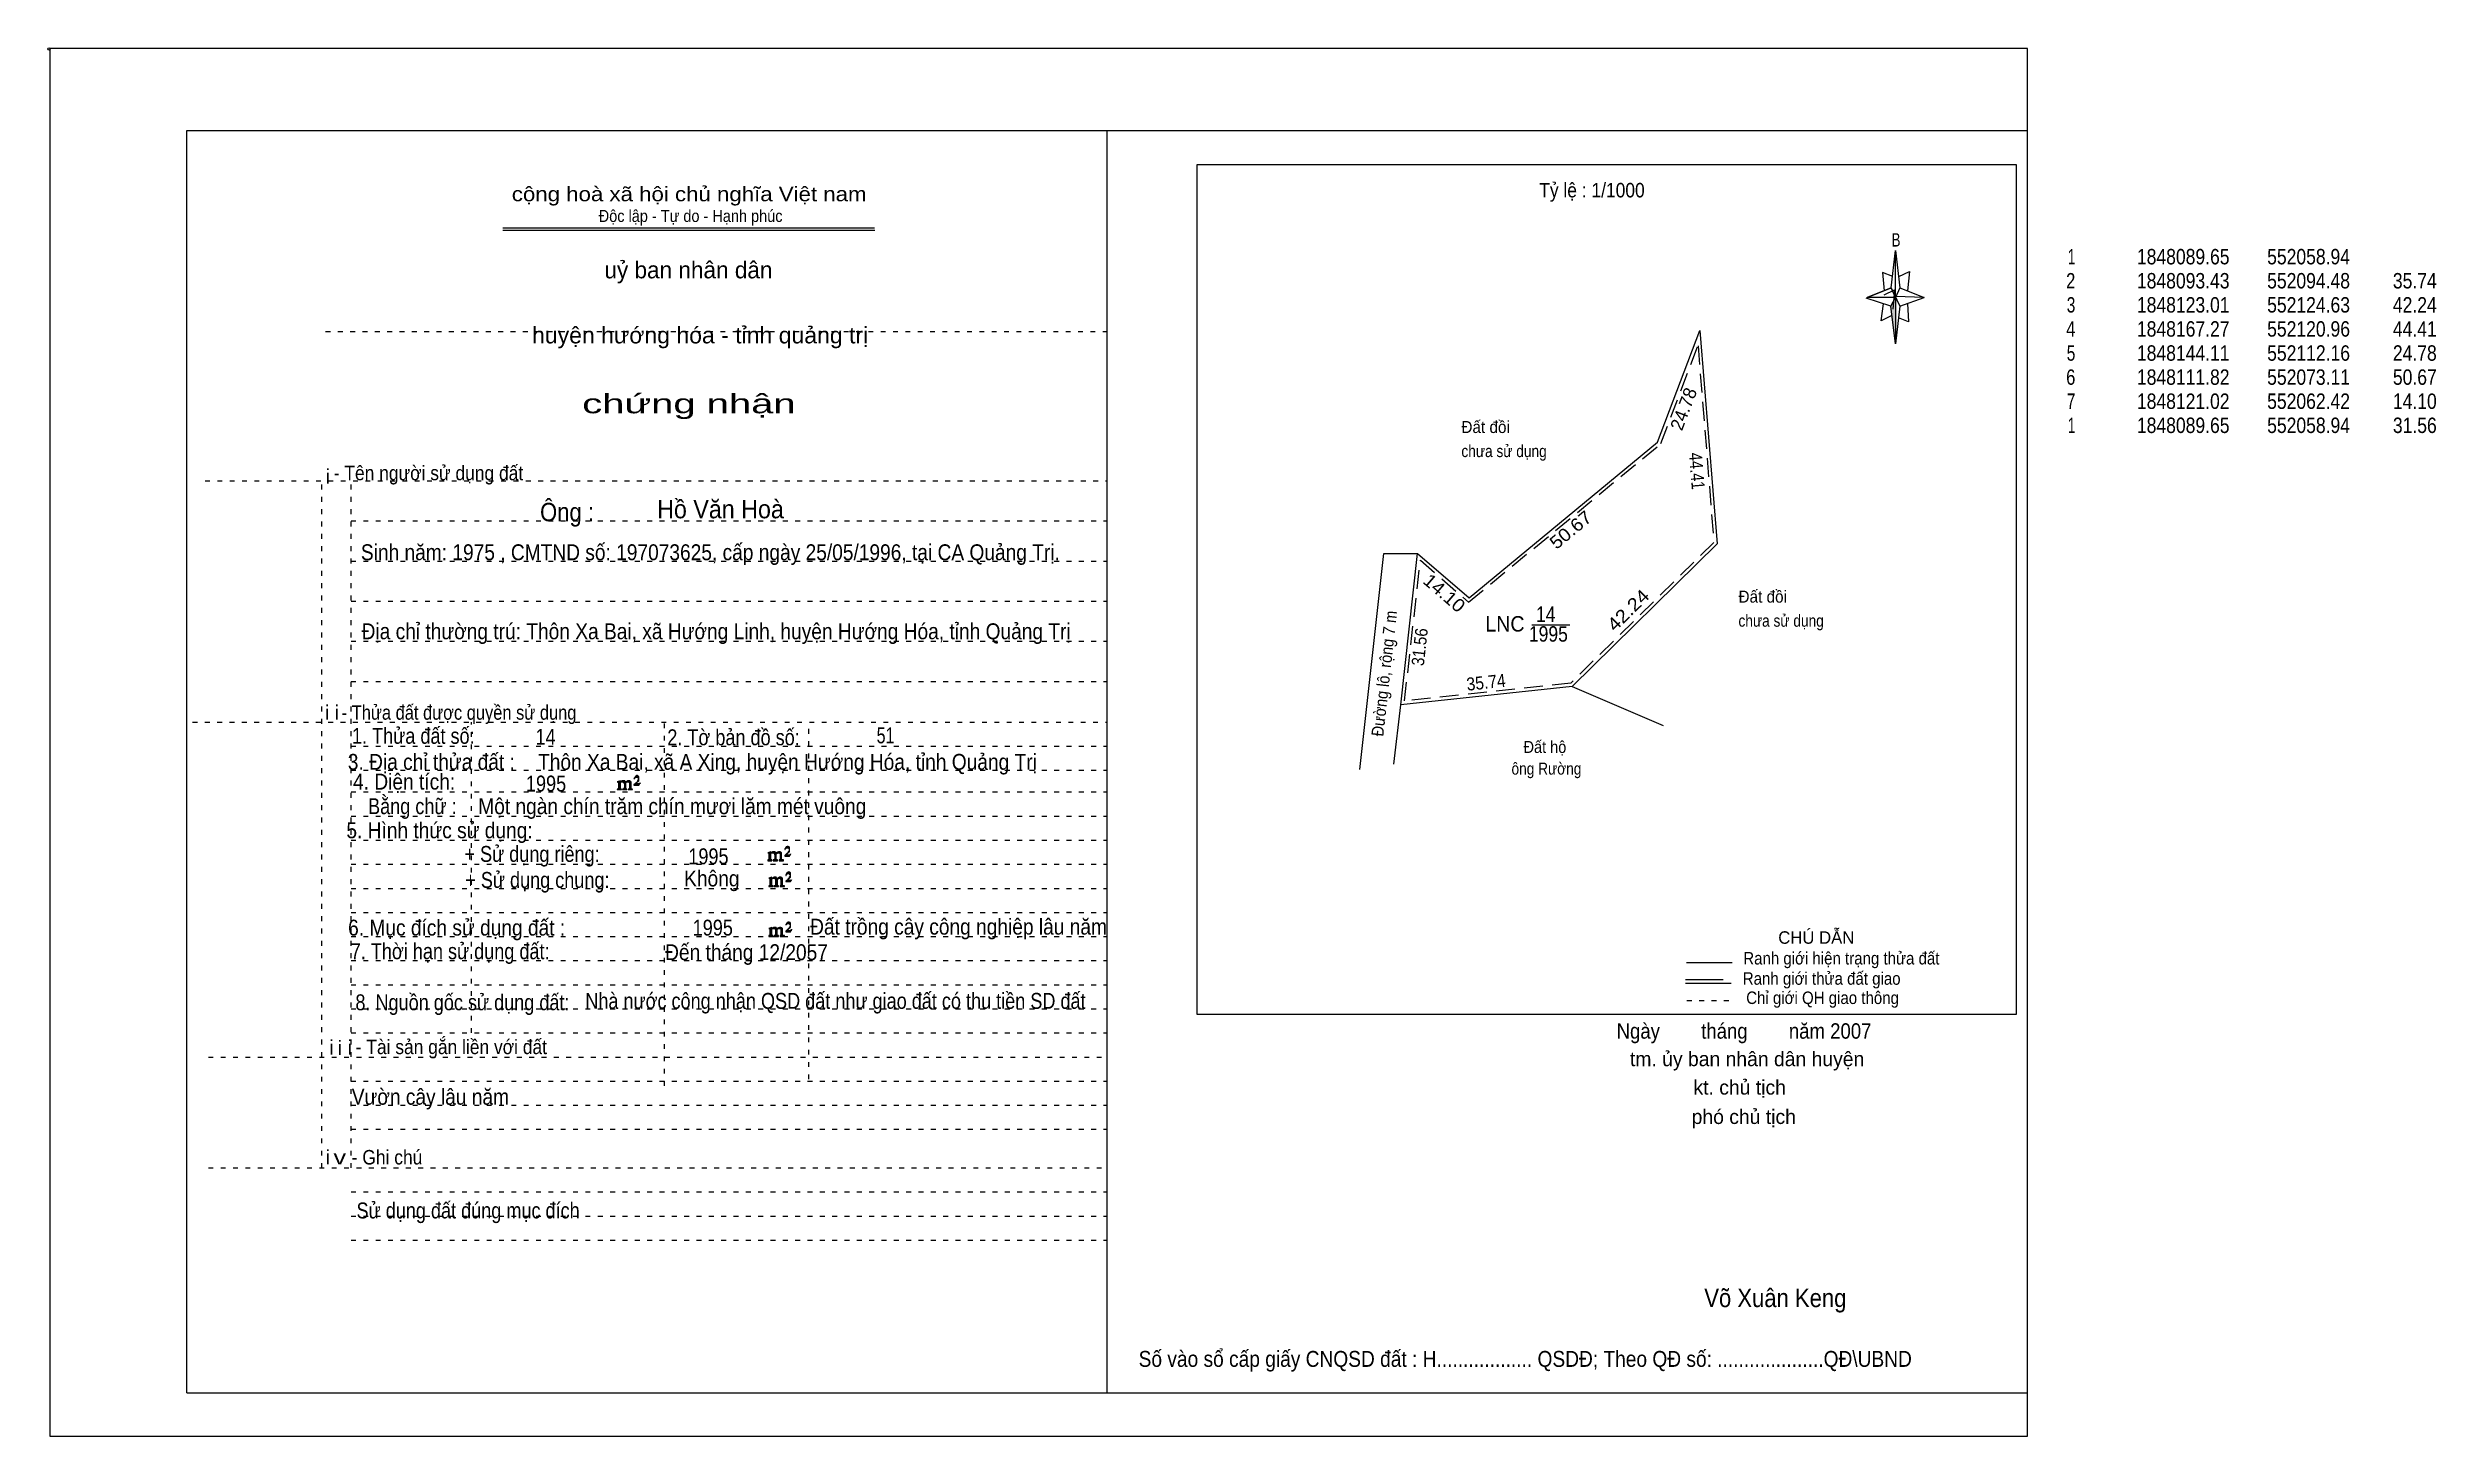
# Model space of a CAD drawing. Header units: centimetres. Extents: x -1.6 to 48, y -3.3 to 25.5.
import ezdxf
from ezdxf.enums import TextEntityAlignment as Align

# ---------------------------------------------------------------- set-up
doc = ezdxf.new("R2010")
doc.units = ezdxf.units.CM
doc.header["$LTSCALE"] = 0.13
for name, pattern in [('DOTTED', [1.5, 0.3, -1.2]), ('LONG_DASHED', [7.5, 6, -1.5]), ('MEDIUM_DASHED', [4.5, 3, -1.5])]:
    doc.linetypes.add(name, pattern=pattern)
for name, color, linetype, lineweight in [('1', 7, 'DOTTED', 13), ('10', 7, 'Continuous', 13), ('13', 7, 'Continuous', 13), ('4', 7, 'Continuous', 13), ('5', 7, 'Continuous', 13), ('50', 7, 'Continuous', 13)]:
    doc.layers.add(name, color=color, linetype=linetype, lineweight=lineweight)
for name, color, linetype in [('25', 7, 'Continuous'), ('30', 7, 'Continuous'), ('33', 7, 'Continuous')]:
    doc.layers.add(name, color=color, linetype=linetype)

msp = doc.modelspace()

# ---------------------------------------------------------------- hatches: boundary and pattern name
at = {"layer": '5'}
msp.add_hatch(color=256, dxfattribs=at).paths.add_polyline_path([(36.77, 20.31), (36.77, 19.35), (36.67, 20.13)])
at = {"layer": '50'}
for points in [[(10.27, 10.13), (10.27, 10.12), (10.27, 10.11), (10.25, 10.11), (10.24, 10.11), (10.24, 10.1), (10.33, 10.1), (10.33, 10.11), (10.32, 10.11), (10.31, 10.11), (10.31, 10.12), (10.31, 10.13), (10.31, 10.24), (10.31, 10.25), (10.32, 10.26), (10.34, 10.26), (10.35, 10.26), (10.36, 10.26), (10.37, 10.25), (10.39, 10.22), (10.39, 10.13), (10.37, 10.12), (10.37, 10.11), (10.36, 10.11), (10.35, 10.11), (10.35, 10.1), (10.44, 10.1), (10.44, 10.11), (10.43, 10.11), (10.42, 10.11), (10.42, 10.12), (10.42, 10.13), (10.42, 10.24), (10.44, 10.26), (10.45, 10.26), (10.46, 10.26), (10.49, 10.26), (10.49, 10.25), (10.5, 10.24), (10.5, 10.22), (10.5, 10.13), (10.5, 10.12), (10.49, 10.11), (10.49, 10.11), (10.47, 10.11), (10.47, 10.1), (10.56, 10.1), (10.56, 10.11), (10.55, 10.11), (10.54, 10.11), (10.53, 10.12), (10.53, 10.13), (10.53, 10.2), (10.53, 10.25), (10.53, 10.26), (10.52, 10.27), (10.5, 10.28), (10.47, 10.28), (10.46, 10.28), (10.44, 10.27), (10.41, 10.25), (10.41, 10.26), (10.4, 10.28), (10.39, 10.28), (10.37, 10.28), (10.35, 10.28), (10.34, 10.28), (10.32, 10.26), (10.31, 10.26), (10.31, 10.25), (10.31, 10.25), (10.31, 10.26), (10.31, 10.28), (10.24, 10.26), (10.24, 10.26), (10.25, 10.26), (10.27, 10.25), (10.27, 10.24), (10.27, 10.23)], [(10.69, 10.19), (10.72, 10.24), (10.72, 10.24), (10.71, 10.22), (10.69, 10.22), (10.68, 10.22), (10.63, 10.22), (10.66, 10.26), (10.67, 10.27), (10.69, 10.28), (10.69, 10.3), (10.69, 10.32), (10.69, 10.34), (10.69, 10.35), (10.69, 10.37), (10.68, 10.38), (10.67, 10.38), (10.66, 10.39), (10.65, 10.39), (10.63, 10.38), (10.63, 10.38), (10.62, 10.37), (10.61, 10.35), (10.59, 10.33), (10.61, 10.33), (10.61, 10.35), (10.62, 10.35), (10.63, 10.36), (10.65, 10.36), (10.66, 10.36), (10.67, 10.35), (10.68, 10.35), (10.68, 10.32), (10.68, 10.3), (10.66, 10.28), (10.66, 10.26), (10.65, 10.25), (10.59, 10.2), (10.59, 10.19)], [(13.39, 8.66), (13.39, 8.65), (13.39, 8.64), (13.38, 8.64), (13.37, 8.64), (13.37, 8.62), (13.45, 8.62), (13.45, 8.64), (13.44, 8.64), (13.43, 8.64), (13.43, 8.65), (13.43, 8.66), (13.43, 8.77), (13.43, 8.78), (13.44, 8.79), (13.47, 8.79), (13.48, 8.79), (13.49, 8.79), (13.5, 8.78), (13.51, 8.74), (13.51, 8.66), (13.5, 8.65), (13.5, 8.64), (13.49, 8.64), (13.48, 8.64), (13.48, 8.62), (13.57, 8.62), (13.57, 8.64), (13.55, 8.64), (13.54, 8.64), (13.54, 8.65), (13.54, 8.66), (13.54, 8.77), (13.57, 8.79), (13.58, 8.79), (13.59, 8.79), (13.61, 8.79), (13.61, 8.78), (13.62, 8.77), (13.62, 8.74), (13.62, 8.66), (13.62, 8.65), (13.61, 8.64), (13.61, 8.64), (13.6, 8.64), (13.6, 8.62), (13.69, 8.62), (13.69, 8.64), (13.67, 8.64), (13.66, 8.64), (13.65, 8.65), (13.65, 8.66), (13.65, 8.73), (13.65, 8.78), (13.65, 8.79), (13.64, 8.8), (13.62, 8.81), (13.6, 8.81), (13.59, 8.81), (13.57, 8.8), (13.53, 8.78), (13.53, 8.79), (13.52, 8.81), (13.51, 8.81), (13.5, 8.81), (13.48, 8.81), (13.47, 8.81), (13.44, 8.79), (13.43, 8.79), (13.43, 8.78), (13.43, 8.78), (13.43, 8.79), (13.43, 8.81), (13.37, 8.79), (13.37, 8.79), (13.38, 8.79), (13.39, 8.78), (13.39, 8.77), (13.39, 8.76)], [(13.82, 8.72), (13.84, 8.77), (13.84, 8.77), (13.83, 8.74), (13.82, 8.74), (13.81, 8.74), (13.75, 8.74), (13.79, 8.79), (13.8, 8.8), (13.82, 8.81), (13.82, 8.83), (13.82, 8.84), (13.82, 8.87), (13.82, 8.88), (13.82, 8.9), (13.81, 8.91), (13.8, 8.91), (13.79, 8.92), (13.77, 8.92), (13.75, 8.91), (13.75, 8.91), (13.74, 8.9), (13.73, 8.88), (13.72, 8.86), (13.73, 8.86), (13.73, 8.88), (13.74, 8.88), (13.75, 8.89), (13.77, 8.89), (13.79, 8.89), (13.8, 8.88), (13.81, 8.88), (13.81, 8.84), (13.81, 8.83), (13.79, 8.81), (13.79, 8.79), (13.77, 8.78), (13.72, 8.73), (13.72, 8.72)], [(13.41, 8.12), (13.41, 8.11), (13.41, 8.1), (13.4, 8.1), (13.39, 8.1), (13.39, 8.09), (13.48, 8.09), (13.48, 8.1), (13.47, 8.1), (13.45, 8.1), (13.45, 8.11), (13.45, 8.12), (13.45, 8.23), (13.45, 8.24), (13.47, 8.26), (13.49, 8.26), (13.5, 8.26), (13.51, 8.26), (13.52, 8.24), (13.53, 8.21), (13.53, 8.12), (13.52, 8.11), (13.52, 8.1), (13.51, 8.1), (13.5, 8.1), (13.5, 8.09), (13.59, 8.09), (13.59, 8.1), (13.58, 8.1), (13.57, 8.1), (13.57, 8.11), (13.57, 8.12), (13.57, 8.23), (13.59, 8.26), (13.6, 8.26), (13.61, 8.26), (13.63, 8.26), (13.63, 8.24), (13.64, 8.23), (13.64, 8.21), (13.64, 8.12), (13.64, 8.11), (13.63, 8.1), (13.63, 8.1), (13.62, 8.1), (13.62, 8.09), (13.71, 8.09), (13.71, 8.1), (13.7, 8.1), (13.69, 8.1), (13.67, 8.11), (13.67, 8.12), (13.67, 8.2), (13.67, 8.24), (13.67, 8.26), (13.66, 8.27), (13.64, 8.28), (13.62, 8.28), (13.61, 8.28), (13.59, 8.27), (13.55, 8.24), (13.55, 8.26), (13.54, 8.28), (13.53, 8.28), (13.52, 8.28), (13.5, 8.28), (13.49, 8.28), (13.47, 8.26), (13.45, 8.26), (13.45, 8.24), (13.45, 8.24), (13.45, 8.26), (13.45, 8.28), (13.39, 8.26), (13.39, 8.26), (13.4, 8.26), (13.41, 8.24), (13.41, 8.23), (13.41, 8.22)], [(13.84, 8.19), (13.86, 8.23), (13.86, 8.23), (13.85, 8.21), (13.84, 8.21), (13.83, 8.21), (13.77, 8.21), (13.81, 8.26), (13.82, 8.27), (13.84, 8.28), (13.84, 8.3), (13.84, 8.31), (13.84, 8.33), (13.84, 8.34), (13.84, 8.37), (13.83, 8.38), (13.82, 8.38), (13.81, 8.39), (13.8, 8.39), (13.77, 8.38), (13.77, 8.38), (13.76, 8.37), (13.75, 8.34), (13.74, 8.32), (13.75, 8.32), (13.75, 8.34), (13.76, 8.34), (13.77, 8.36), (13.8, 8.36), (13.81, 8.36), (13.82, 8.34), (13.83, 8.34), (13.83, 8.31), (13.83, 8.3), (13.81, 8.28), (13.81, 8.26), (13.8, 8.24), (13.74, 8.2), (13.74, 8.19)], [(13.41, 7.09), (13.41, 7.08), (13.41, 7.07), (13.4, 7.07), (13.39, 7.07), (13.39, 7.05), (13.47, 7.05), (13.47, 7.07), (13.46, 7.07), (13.45, 7.07), (13.45, 7.08), (13.45, 7.09), (13.45, 7.2), (13.45, 7.21), (13.46, 7.22), (13.49, 7.22), (13.5, 7.22), (13.51, 7.22), (13.52, 7.21), (13.53, 7.17), (13.53, 7.09), (13.52, 7.08), (13.52, 7.07), (13.51, 7.07), (13.5, 7.07), (13.5, 7.05), (13.59, 7.05), (13.59, 7.07), (13.57, 7.07), (13.56, 7.07), (13.56, 7.08), (13.56, 7.09), (13.56, 7.2), (13.59, 7.22), (13.6, 7.22), (13.61, 7.22), (13.63, 7.22), (13.63, 7.21), (13.64, 7.2), (13.64, 7.17), (13.64, 7.09), (13.64, 7.08), (13.63, 7.07), (13.63, 7.07), (13.62, 7.07), (13.62, 7.05), (13.71, 7.05), (13.71, 7.07), (13.69, 7.07), (13.68, 7.07), (13.67, 7.08), (13.67, 7.09), (13.67, 7.16), (13.67, 7.21), (13.67, 7.22), (13.66, 7.23), (13.64, 7.24), (13.62, 7.24), (13.61, 7.24), (13.59, 7.23), (13.55, 7.21), (13.55, 7.22), (13.54, 7.24), (13.53, 7.24), (13.52, 7.24), (13.5, 7.24), (13.49, 7.24), (13.46, 7.22), (13.45, 7.22), (13.45, 7.21), (13.45, 7.21), (13.45, 7.22), (13.45, 7.24), (13.39, 7.22), (13.39, 7.22), (13.4, 7.22), (13.41, 7.21), (13.41, 7.2), (13.41, 7.19)], [(13.84, 7.15), (13.86, 7.2), (13.86, 7.2), (13.85, 7.17), (13.84, 7.17), (13.83, 7.17), (13.77, 7.17), (13.81, 7.22), (13.82, 7.23), (13.84, 7.24), (13.84, 7.26), (13.84, 7.27), (13.84, 7.3), (13.84, 7.31), (13.84, 7.33), (13.83, 7.34), (13.82, 7.34), (13.81, 7.35), (13.79, 7.35), (13.77, 7.34), (13.77, 7.34), (13.76, 7.33), (13.75, 7.31), (13.74, 7.29), (13.75, 7.29), (13.75, 7.31), (13.76, 7.31), (13.77, 7.32), (13.79, 7.32), (13.81, 7.32), (13.82, 7.31), (13.83, 7.31), (13.83, 7.27), (13.83, 7.26), (13.81, 7.24), (13.81, 7.22), (13.79, 7.21), (13.74, 7.16), (13.74, 7.15)]]:
    msp.add_hatch(color=256, dxfattribs=at).paths.add_polyline_path(points)

# ---------------------------------------------------------------- linework, layer by layer
at = {"layer": '1', "linetype": 'Continuous'}
for p, q in [((1.31, -2.42), (1.31, 23.78)), ((1.31, 23.78), (39.51, 23.78)), ((20.41, -2.42), (20.41, 23.78)), ((39.51, -2.42), (39.51, 23.78)), ((7.87, 21.76), (15.58, 21.76)), ((7.87, 21.71), (15.59, 21.71)), ((36.67, 20.13), (36.16, 20.3)), ((1.31, -2.42), (39.51, -2.42))]:
    msp.add_line(p, q, dxfattribs=at)
at = {"layer": '1'}
for p, q in [((4.19, 19.61), (20.41, 19.61)), ((1.69, 16.51), (20.41, 16.51)), ((4.11, 2.25), (4.11, 16.51)), ((4.72, 2.25), (4.72, 16.51)), ((4.72, 15.68), (20.41, 15.68)), ((4.72, 14.84), (20.41, 14.84)), ((4.72, 14.01), (20.41, 14.01)), ((4.72, 13.18), (20.41, 13.18)), ((4.72, 12.34), (20.41, 12.34)), ((1.43, 11.5), (20.41, 11.5)), ((7.22, 5.05), (7.22, 11.5)), ((11.22, 3.95), (11.22, 11.5)), ((14.22, 4.09), (14.22, 11.5)), ((4.72, 11), (20.41, 11)), ((4.72, 10.5), (20.41, 10.5)), ((4.72, 10.05), (20.41, 10.05)), ((4.72, 9.55), (20.41, 9.55)), ((4.72, 9.05), (20.41, 9.05)), ((4.72, 8.55), (20.41, 8.55)), ((4.72, 8.05), (20.41, 8.05)), ((4.72, 7.55), (20.41, 7.55)), ((4.72, 7.05), (20.41, 7.05)), ((4.72, 6.55), (20.41, 6.55)), ((4.72, 6.05), (20.41, 6.05)), ((4.72, 5.55), (20.41, 5.55)), ((4.72, 5.05), (20.41, 5.05)), ((1.76, 4.55), (20.41, 4.55)), ((4.72, 4.05), (20.41, 4.05)), ((4.72, 3.55), (20.41, 3.55)), ((4.72, 3.05), (20.41, 3.05)), ((1.76, 2.25), (20.41, 2.25)), ((4.72, 1.75), (20.41, 1.75)), ((4.72, 1.25), (20.41, 1.25)), ((4.72, 0.75), (20.41, 0.75))]:
    msp.add_line(p, q, dxfattribs=at)
at = {"layer": '1', "linetype": 'Continuous'}
msp.add_lwpolyline([(-1.53, -3.32), (39.51, -3.32), (39.51, 25.48), (-1.53, 25.48)], close=True, dxfattribs=at)
msp.add_lwpolyline([(36.68, 19.93), (36.47, 19.83), (36.52, 20.18)], dxfattribs=at)
at = {"layer": '10'}
for p, q in [((25.65, 10.52), (26.15, 15)), ((26.15, 15), (26.85, 15)), ((30.06, 12.24), (31.95, 11.43)), ((26.36, 10.63), (26.5, 11.86))]:
    msp.add_line(p, q, dxfattribs=at)
msp.add_lwpolyline([(26.5, 11.86), (26.85, 15), (27.92, 14.08), (31.83, 17.31), (32.71, 19.63), (33.07, 15.2), (30.06, 12.24)], close=True, dxfattribs=at)
at = {"layer": '10', "linetype": 'MEDIUM_DASHED'}
msp.add_lwpolyline([(26.58, 11.94), (26.91, 14.86), (27.91, 13.99), (31.9, 17.28), (32.67, 19.31), (33, 15.23), (30.03, 12.31)], close=True, dxfattribs=at)
at = {"layer": '13'}
msp.add_line((29.22, 13.52), (30.01, 13.52), dxfattribs=at)
at = {"layer": '4'}
for p, q in [((32.43, 6.51), (33.38, 6.51)), ((32.41, 6.08), (33.36, 6.08))]:
    msp.add_line(p, q, dxfattribs=at)
at = {"layer": '4', "linetype": 'LONG_DASHED'}
msp.add_line((32.41, 6.16), (33.36, 6.16), dxfattribs=at)
at = {"layer": '4', "linetype": 'DOTTED'}
msp.add_line((32.44, 5.72), (33.43, 5.72), dxfattribs=at)
at = {"layer": '4'}
msp.add_lwpolyline([(22.28, 23.07), (39.27, 23.07), (39.27, 5.43), (22.28, 5.43)], close=True, dxfattribs=at)
msp.add_circle((-1.55, 25.47), 0.025, dxfattribs=at)
at = {"layer": '5'}
for p, q in [((36.68, 20.51), (36.77, 21.29)), ((36.86, 20.51), (37.36, 20.31)), ((36.86, 20.13), (36.77, 19.35)), ((37.04, 19.81), (36.83, 19.89)), ((37.02, 20.19), (37.04, 19.81))]:
    msp.add_line(p, q, dxfattribs=at)
for points in [[(36.71, 20.75), (36.5, 20.83), (36.53, 20.45)], [(36.84, 20.75), (37.06, 20.85), (37.02, 20.45)], [(36.77, 20.31), (36.68, 20.51), (36.18, 20.31)], [(36.53, 20.37), (36.75, 20.47), (36.71, 20.07)], [(36.77, 20.31), (36.86, 20.13), (37.36, 20.31)]]:
    msp.add_lwpolyline(points, dxfattribs=at)
for points in [[(36.77, 21.29), (36.86, 20.51), (36.77, 20.31)], [(36.77, 20.31), (36.18, 20.31), (36.68, 20.51), (36.86, 20.13), (37.36, 20.31), (36.77, 20.33)], [(36.77, 20.31), (36.77, 19.35), (36.67, 20.13)]]:
    msp.add_lwpolyline(points, close=True, dxfattribs=at)
at = {"layer": '50'}
for points in [[(10.27, 10.13), (10.27, 10.12), (10.27, 10.11), (10.25, 10.11), (10.24, 10.11), (10.24, 10.1), (10.33, 10.1), (10.33, 10.11), (10.32, 10.11), (10.31, 10.11), (10.31, 10.12), (10.31, 10.13), (10.31, 10.24), (10.31, 10.25), (10.32, 10.26), (10.34, 10.26), (10.35, 10.26), (10.36, 10.26), (10.37, 10.25), (10.39, 10.22), (10.39, 10.13), (10.37, 10.12), (10.37, 10.11), (10.36, 10.11), (10.35, 10.11), (10.35, 10.1), (10.44, 10.1), (10.44, 10.11), (10.43, 10.11), (10.42, 10.11), (10.42, 10.12), (10.42, 10.13), (10.42, 10.24), (10.44, 10.26), (10.45, 10.26), (10.46, 10.26), (10.49, 10.26), (10.49, 10.25), (10.5, 10.24), (10.5, 10.22), (10.5, 10.13), (10.5, 10.12), (10.49, 10.11), (10.49, 10.11), (10.47, 10.11), (10.47, 10.1), (10.56, 10.1), (10.56, 10.11), (10.55, 10.11), (10.54, 10.11), (10.53, 10.12), (10.53, 10.13), (10.53, 10.2), (10.53, 10.25), (10.53, 10.26), (10.52, 10.27), (10.5, 10.28), (10.47, 10.28), (10.46, 10.28), (10.44, 10.27), (10.41, 10.25), (10.41, 10.26), (10.4, 10.28), (10.39, 10.28), (10.37, 10.28), (10.35, 10.28), (10.34, 10.28), (10.32, 10.26), (10.31, 10.26), (10.31, 10.25), (10.31, 10.25), (10.31, 10.26), (10.31, 10.28), (10.24, 10.26), (10.24, 10.26), (10.25, 10.26), (10.27, 10.25), (10.27, 10.24), (10.27, 10.23)], [(10.69, 10.19), (10.72, 10.24), (10.72, 10.24), (10.71, 10.22), (10.69, 10.22), (10.68, 10.22), (10.63, 10.22), (10.66, 10.26), (10.67, 10.27), (10.69, 10.28), (10.69, 10.3), (10.69, 10.32), (10.69, 10.34), (10.69, 10.35), (10.69, 10.37), (10.68, 10.38), (10.67, 10.38), (10.66, 10.39), (10.65, 10.39), (10.63, 10.38), (10.63, 10.38), (10.62, 10.37), (10.61, 10.35), (10.59, 10.33), (10.61, 10.33), (10.61, 10.35), (10.62, 10.35), (10.63, 10.36), (10.65, 10.36), (10.66, 10.36), (10.67, 10.35), (10.68, 10.35), (10.68, 10.32), (10.68, 10.3), (10.66, 10.28), (10.66, 10.26), (10.65, 10.25), (10.59, 10.2), (10.59, 10.19)], [(13.39, 8.66), (13.39, 8.65), (13.39, 8.64), (13.38, 8.64), (13.37, 8.64), (13.37, 8.62), (13.45, 8.62), (13.45, 8.64), (13.44, 8.64), (13.43, 8.64), (13.43, 8.65), (13.43, 8.66), (13.43, 8.77), (13.43, 8.78), (13.44, 8.79), (13.47, 8.79), (13.48, 8.79), (13.49, 8.79), (13.5, 8.78), (13.51, 8.74), (13.51, 8.66), (13.5, 8.65), (13.5, 8.64), (13.49, 8.64), (13.48, 8.64), (13.48, 8.62), (13.57, 8.62), (13.57, 8.64), (13.55, 8.64), (13.54, 8.64), (13.54, 8.65), (13.54, 8.66), (13.54, 8.77), (13.57, 8.79), (13.58, 8.79), (13.59, 8.79), (13.61, 8.79), (13.61, 8.78), (13.62, 8.77), (13.62, 8.74), (13.62, 8.66), (13.62, 8.65), (13.61, 8.64), (13.61, 8.64), (13.6, 8.64), (13.6, 8.62), (13.69, 8.62), (13.69, 8.64), (13.67, 8.64), (13.66, 8.64), (13.65, 8.65), (13.65, 8.66), (13.65, 8.73), (13.65, 8.78), (13.65, 8.79), (13.64, 8.8), (13.62, 8.81), (13.6, 8.81), (13.59, 8.81), (13.57, 8.8), (13.53, 8.78), (13.53, 8.79), (13.52, 8.81), (13.51, 8.81), (13.5, 8.81), (13.48, 8.81), (13.47, 8.81), (13.44, 8.79), (13.43, 8.79), (13.43, 8.78), (13.43, 8.78), (13.43, 8.79), (13.43, 8.81), (13.37, 8.79), (13.37, 8.79), (13.38, 8.79), (13.39, 8.78), (13.39, 8.77), (13.39, 8.76)], [(13.82, 8.72), (13.84, 8.77), (13.84, 8.77), (13.83, 8.74), (13.82, 8.74), (13.81, 8.74), (13.75, 8.74), (13.79, 8.79), (13.8, 8.8), (13.82, 8.81), (13.82, 8.83), (13.82, 8.84), (13.82, 8.87), (13.82, 8.88), (13.82, 8.9), (13.81, 8.91), (13.8, 8.91), (13.79, 8.92), (13.77, 8.92), (13.75, 8.91), (13.75, 8.91), (13.74, 8.9), (13.73, 8.88), (13.72, 8.86), (13.73, 8.86), (13.73, 8.88), (13.74, 8.88), (13.75, 8.89), (13.77, 8.89), (13.79, 8.89), (13.8, 8.88), (13.81, 8.88), (13.81, 8.84), (13.81, 8.83), (13.79, 8.81), (13.79, 8.79), (13.77, 8.78), (13.72, 8.73), (13.72, 8.72)], [(13.41, 8.12), (13.41, 8.11), (13.41, 8.1), (13.4, 8.1), (13.39, 8.1), (13.39, 8.09), (13.48, 8.09), (13.48, 8.1), (13.47, 8.1), (13.45, 8.1), (13.45, 8.11), (13.45, 8.12), (13.45, 8.23), (13.45, 8.24), (13.47, 8.26), (13.49, 8.26), (13.5, 8.26), (13.51, 8.26), (13.52, 8.24), (13.53, 8.21), (13.53, 8.12), (13.52, 8.11), (13.52, 8.1), (13.51, 8.1), (13.5, 8.1), (13.5, 8.09), (13.59, 8.09), (13.59, 8.1), (13.58, 8.1), (13.57, 8.1), (13.57, 8.11), (13.57, 8.12), (13.57, 8.23), (13.59, 8.26), (13.6, 8.26), (13.61, 8.26), (13.63, 8.26), (13.63, 8.24), (13.64, 8.23), (13.64, 8.21), (13.64, 8.12), (13.64, 8.11), (13.63, 8.1), (13.63, 8.1), (13.62, 8.1), (13.62, 8.09), (13.71, 8.09), (13.71, 8.1), (13.7, 8.1), (13.69, 8.1), (13.67, 8.11), (13.67, 8.12), (13.67, 8.2), (13.67, 8.24), (13.67, 8.26), (13.66, 8.27), (13.64, 8.28), (13.62, 8.28), (13.61, 8.28), (13.59, 8.27), (13.55, 8.24), (13.55, 8.26), (13.54, 8.28), (13.53, 8.28), (13.52, 8.28), (13.5, 8.28), (13.49, 8.28), (13.47, 8.26), (13.45, 8.26), (13.45, 8.24), (13.45, 8.24), (13.45, 8.26), (13.45, 8.28), (13.39, 8.26), (13.39, 8.26), (13.4, 8.26), (13.41, 8.24), (13.41, 8.23), (13.41, 8.22)], [(13.84, 8.19), (13.86, 8.23), (13.86, 8.23), (13.85, 8.21), (13.84, 8.21), (13.83, 8.21), (13.77, 8.21), (13.81, 8.26), (13.82, 8.27), (13.84, 8.28), (13.84, 8.3), (13.84, 8.31), (13.84, 8.33), (13.84, 8.34), (13.84, 8.37), (13.83, 8.38), (13.82, 8.38), (13.81, 8.39), (13.8, 8.39), (13.77, 8.38), (13.77, 8.38), (13.76, 8.37), (13.75, 8.34), (13.74, 8.32), (13.75, 8.32), (13.75, 8.34), (13.76, 8.34), (13.77, 8.36), (13.8, 8.36), (13.81, 8.36), (13.82, 8.34), (13.83, 8.34), (13.83, 8.31), (13.83, 8.3), (13.81, 8.28), (13.81, 8.26), (13.8, 8.24), (13.74, 8.2), (13.74, 8.19)], [(13.41, 7.09), (13.41, 7.08), (13.41, 7.07), (13.4, 7.07), (13.39, 7.07), (13.39, 7.05), (13.47, 7.05), (13.47, 7.07), (13.46, 7.07), (13.45, 7.07), (13.45, 7.08), (13.45, 7.09), (13.45, 7.2), (13.45, 7.21), (13.46, 7.22), (13.49, 7.22), (13.5, 7.22), (13.51, 7.22), (13.52, 7.21), (13.53, 7.17), (13.53, 7.09), (13.52, 7.08), (13.52, 7.07), (13.51, 7.07), (13.5, 7.07), (13.5, 7.05), (13.59, 7.05), (13.59, 7.07), (13.57, 7.07), (13.56, 7.07), (13.56, 7.08), (13.56, 7.09), (13.56, 7.2), (13.59, 7.22), (13.6, 7.22), (13.61, 7.22), (13.63, 7.22), (13.63, 7.21), (13.64, 7.2), (13.64, 7.17), (13.64, 7.09), (13.64, 7.08), (13.63, 7.07), (13.63, 7.07), (13.62, 7.07), (13.62, 7.05), (13.71, 7.05), (13.71, 7.07), (13.69, 7.07), (13.68, 7.07), (13.67, 7.08), (13.67, 7.09), (13.67, 7.16), (13.67, 7.21), (13.67, 7.22), (13.66, 7.23), (13.64, 7.24), (13.62, 7.24), (13.61, 7.24), (13.59, 7.23), (13.55, 7.21), (13.55, 7.22), (13.54, 7.24), (13.53, 7.24), (13.52, 7.24), (13.5, 7.24), (13.49, 7.24), (13.46, 7.22), (13.45, 7.22), (13.45, 7.21), (13.45, 7.21), (13.45, 7.22), (13.45, 7.24), (13.39, 7.22), (13.39, 7.22), (13.4, 7.22), (13.41, 7.21), (13.41, 7.2), (13.41, 7.19)], [(13.84, 7.15), (13.86, 7.2), (13.86, 7.2), (13.85, 7.17), (13.84, 7.17), (13.83, 7.17), (13.77, 7.17), (13.81, 7.22), (13.82, 7.23), (13.84, 7.24), (13.84, 7.26), (13.84, 7.27), (13.84, 7.3), (13.84, 7.31), (13.84, 7.33), (13.83, 7.34), (13.82, 7.34), (13.81, 7.35), (13.79, 7.35), (13.77, 7.34), (13.77, 7.34), (13.76, 7.33), (13.75, 7.31), (13.74, 7.29), (13.75, 7.29), (13.75, 7.31), (13.76, 7.31), (13.77, 7.32), (13.79, 7.32), (13.81, 7.32), (13.82, 7.31), (13.83, 7.31), (13.83, 7.27), (13.83, 7.26), (13.81, 7.24), (13.81, 7.22), (13.79, 7.21), (13.74, 7.16), (13.74, 7.15)]]:
    msp.add_lwpolyline(points, close=True, dxfattribs=at)

# ---------------------------------------------------------------- texts
at = {"layer": '1'}
for s, height, width, p in [('cộng hoà xã hội chủ nghĩa Việt nam', 0.3, 1.15, (11.735, 22.31)), ('Độc lập - Tự do - Hạnh phúc', 0.25, 0.9, (11.765, 21.88)), ('chứng nhận', 0.4, 1.55, (11.73, 17.91)), ('- Tên người sử dụng đất', 0.3, 0.9, (6.325, 16.52)), ('- Thửa đất được quyền sử dụng', 0.3, 0.85, (6.96, 11.55)), ('- Tài sản gắn liền với đất ', 0.3, 0.9, (6.85, 4.61)), ('v', 0.3, 1.3, (4.485, 2.32)), ('- Ghi chú', 0.3, 0.9, (5.465, 2.32))]:
    msp.add_text(s, height=height, dxfattribs=dict(at, width=width)).set_placement(p, align=Align.CENTER)
for s, height, p in [('uỷ ban nhân dân', 0.35, (11.72, 20.71)), ('i', 0.3, (4.235, 16.45)), ('i', 0.3, (4.225, 11.55)), ('i', 0.3, (4.425, 11.55)), ('i', 0.3, (4.315, 4.6)), ('i', 0.3, (4.485, 4.59)), ('i', 0.3, (4.695, 4.6)), ('i', 0.3, (4.235, 2.32))]:
    msp.add_text(s, height=height, dxfattribs=at).set_placement(p, align=Align.CENTER)
at = {"layer": '10', "width": 0.9}
for s, height, p in [('Tỷ lệ : 1/1000', 0.3, (30.47, 22.39)), ('Võ Xuân Keng', 0.38, (34.275, -0.64))]:
    msp.add_text(s, height=height, dxfattribs=at).set_placement(p, align=Align.CENTER)
at = {"layer": '10'}
for s, width, p in [('Đất đồi', 0.95, (27.76, 17.5)), ('chưa sử dụng', 0.85, (27.76, 17)), ('Đất đồi', 0.95, (33.51, 13.98)), ('chưa sử dụng', 0.85, (33.51, 13.48))]:
    msp.add_text(s, height=0.25, dxfattribs=dict(at, width=width)).set_placement(p)
at = {"layer": '10', "width": 0.9}
msp.add_text('Đường lô, rộng 7 m', height=0.2499, rotation=83.649, dxfattribs=at).set_placement((26.283, 12.496), align=Align.CENTER)
at = {"layer": '25'}
for s, width, p in [('Đất hộ ', 0.9, (29.535, 10.86)), ('ông Rường', 0.85, (29.525, 10.41))]:
    msp.add_text(s, height=0.25, dxfattribs=dict(at, width=width)).set_placement(p, align=Align.CENTER)
at = {"layer": '30'}
for s, width, p in [('1', 0.65, (40.5, 21)), ('1848089.65', 0.85, (43.7, 21)), ('552058.94', 0.85, (46.2, 21)), ('552058.94', 0.85, (46.2, 21)), ('2', 0.8, (40.5, 20.5)), ('1848093.43', 0.85, (43.7, 20.5)), ('552094.48', 0.85, (46.2, 20.5)), ('35.74', 0.85, (48, 20.5)), ('3', 0.75, (40.5, 20)), ('1848123.01', 0.85, (43.7, 20)), ('552124.63', 0.85, (46.2, 20)), ('42.24', 0.85, (48, 20)), ('4', 0.8, (40.5, 19.5)), ('1848167.27', 0.85, (43.7, 19.5)), ('552120.96', 0.85, (46.2, 19.5)), ('44.41', 0.85, (48, 19.5)), ('5', 0.75, (40.5, 19)), ('1848144.11', 0.85, (43.7, 19)), ('552112.16', 0.85, (46.2, 19)), ('24.78', 0.85, (48, 19)), ('6', 0.8, (40.5, 18.5)), ('1848111.82', 0.85, (43.7, 18.5)), ('552073.11', 0.85, (46.2, 18.5)), ('50.67', 0.85, (48, 18.5)), ('7', 0.75, (40.5, 18)), ('1848121.02', 0.85, (43.7, 18)), ('552062.42', 0.85, (46.2, 18)), ('14.10', 0.85, (48, 18)), ('1', 0.65, (40.5, 17.5)), ('1848089.65', 0.85, (43.7, 17.5)), ('552058.94', 0.85, (46.2, 17.5)), ('31.56', 0.85, (48, 17.5))]:
    msp.add_text(s, height=0.32, dxfattribs=dict(at, width=width)).set_placement(p, align=Align.RIGHT)
msp.add_text('24.78', height=0.27, rotation=69.195, dxfattribs=at).set_placement((32.497, 17.952), align=Align.CENTER)
for s, height, rotation, width, p in [('44.41', 0.2699, 274.74, 0.85, (32.512, 16.701)), ('50.67', 0.27, 39.587, 1.1, (30.114, 15.387)), ('14.10', 0.27, 319.284, 1.1, (27.317, 14.077)), ('42.24', 0.27, 44.453, 1.15, (31.316, 13.728)), ('31.56', 0.26, 83.67, 0.9, (27.023, 13.046)), ('35.74', 0.27, 6.071, 0.9, (28.286, 12.193))]:
    msp.add_text(s, height=height, rotation=rotation, dxfattribs=dict(at, width=width)).set_placement(p, align=Align.CENTER)
at = {"layer": '33', "width": 0.85}
for s, p in [('14', (29.51, 13.58)), ('1995', (29.565, 13.17))]:
    msp.add_text(s, height=0.32, dxfattribs=at).set_placement(p, align=Align.CENTER)
at = {"layer": '33', "width": 0.95}
msp.add_text('LNC', height=0.32, dxfattribs=at).set_placement((29.07, 13.38), align=Align.RIGHT)
at = {"layer": '4'}
msp.add_text('CHÚ DẪN', height=0.2591, dxfattribs=at).set_placement((35.125, 6.9), align=Align.CENTER)
at = {"layer": '4', "width": 0.9}
for s, p in [('Ranh giới hiện trạng thửa đất', (35.645, 6.47)), ('Ranh giới thửa đất giao ', (35.28, 6.05)), ('Chỉ giới QH giao thông', (35.255, 5.65))]:
    msp.add_text(s, height=0.2591, dxfattribs=at).set_placement(p, align=Align.CENTER)
at = {"layer": '5', "width": 0.75}
msp.add_text('B', height=0.276, dxfattribs=at).set_placement((36.78, 21.37), align=Align.CENTER)
at = {"layer": '50'}
for s, height, width, p in [('  huyện hướng hóa - tỉnh quảng trị', 0.34, 1.05, (11.83, 19.36)), ('Ông :', 0.38, 0.9, (9.2, 15.67)), ('Hồ Văn Hoà', 0.38, 0.95, (12.385, 15.73)), ('Sinh năm: 1975 , CMTND số: 197073625, cấp ngày 25/05/1996, tại CA Quảng Trị.', 0.33, 0.9, (12.175, 14.86)), ('Địa chỉ thường trú: Thôn Xa Bai, xã Hướng Linh, huyện Hướng Hóa, tỉnh Quảng Trị', 0.33, 0.9, (12.295, 13.22)), ('1. Thửa đất số:  ', 0.33, 0.85, (6.115, 11.05)), ('14', 0.33, 0.85, (8.755, 11.03)), ('2. Tờ bản đồ số:  ', 0.33, 0.85, (12.76, 11.02)), ('51', 0.33, 0.75, (15.81, 11.06)), ('3. Địa chỉ thửa đất : ', 0.33, 0.9, (6.44, 10.51)), ('4. Diện tích: ', 0.33, 0.9, (5.875, 10.1)), ('Thôn Xa Bai, xã A Xing, huyện Hướng Hóa, tỉnh Quảng Trị', 0.33, 0.9, (13.775, 10.51)), ('Bằng chữ :', 0.33, 0.85, (5.99, 9.59)), ('Một ngàn chín trăm chín mươi lăm mét vuông', 0.33, 0.9, (11.385, 9.59)), ('1995', 0.33, 0.85, (8.765, 10.06)), ('5. Hình thức sử dụng:', 0.33, 0.9, (6.555, 9.09)), ('+ Sử dụng riêng:', 0.33, 0.85, (8.475, 8.6)), ('Không', 0.33, 0.9, (12.205, 8.09)), ('1995', 0.33, 0.85, (12.135, 8.55)), ('+ Sử dụng chung:', 0.33, 0.85, (8.585, 8.06)), ('6. Mục đích sử dụng đất :', 0.33, 0.9, (6.91, 7.07)), ('Đất trồng cây công nghiệp lâu năm', 0.33, 0.9, (17.325, 7.09)), ('7. Thời hạn sử dụng đất:', 0.33, 0.85, (6.775, 6.58)), ('1995', 0.33, 0.85, (12.225, 7.07)), ('Đến tháng 12/2057', 0.33, 0.9, (12.925, 6.56)), ('8. Nguồn gốc sử dụng đất:', 0.33, 0.85, (7.03, 5.52)), ('Nhà nước công nhận QSD đất như giao đất có thu tiền SD đất', 0.33, 0.85, (14.77, 5.55)), ('Ngày        tháng        năm 2007', 0.32, 0.9, (33.625, 4.93)), ('Vườn cây lâu năm', 0.33, 0.9, (6.365, 3.56)), ('Sử dụng đất đúng mục đích ', 0.33, 0.85, (7.2, 1.2)), ('Số vào sổ cấp giấy CNQSD đất : H.................. QSDĐ; Theo QĐ số: ....................QĐ\\UBND', 0.33, 0.9, (29.085, -1.88))]:
    msp.add_text(s, height=height, dxfattribs=dict(at, width=width)).set_placement(p, align=Align.CENTER)
for s, p in [('tm. ủy ban nhân dân huyện ', (33.745, 4.36)), ('kt. chủ tịch', (33.535, 3.77)), ('phó chủ tịch', (33.62, 3.16))]:
    msp.add_text(s, height=0.3, dxfattribs=at).set_placement(p, align=Align.CENTER)

doc.saveas('drawing.dxf')
